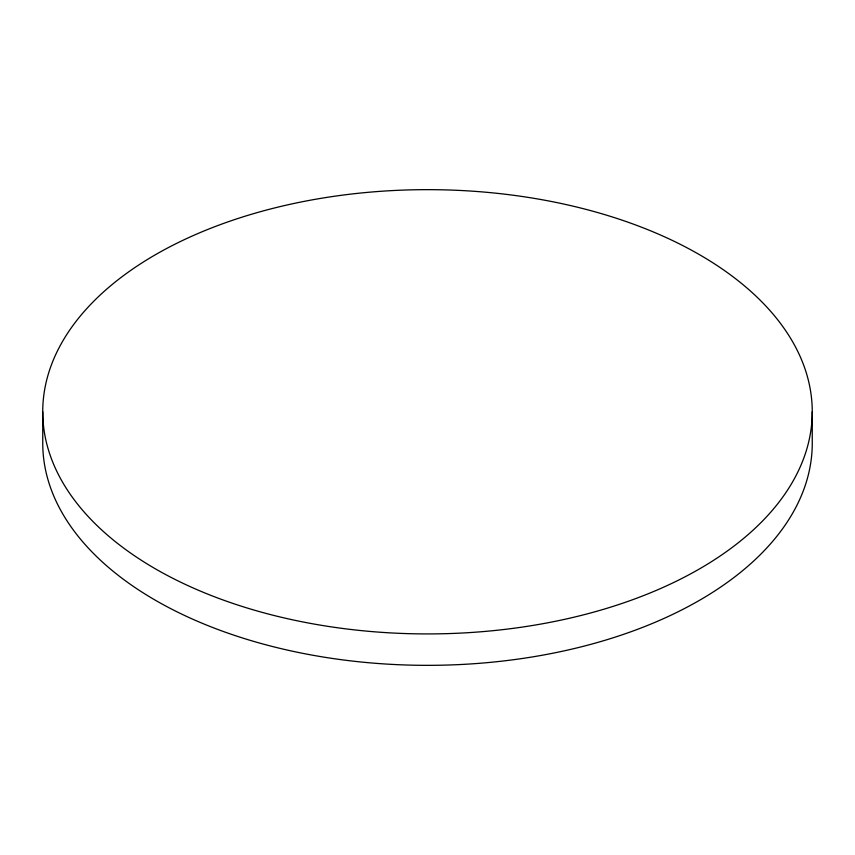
<?xml version="1.0" encoding="UTF-8"?>
<svg xmlns="http://www.w3.org/2000/svg" width="855" height="855" viewBox="0 0 855 855"><rect width="100%" height="100%" fill="white"/><g stroke="black" fill="none" stroke-linecap="round" stroke-linejoin="round"><path stroke-width="1.28" d="M812.25 411.789A384.75 222.129 0 0 1 235.125 604.164A384.75 222.129 0 0 1 235.125 219.414A384.75 222.129 0 0 1 812.25 411.789L812.25 443.211A384.75 222.129 0 0 1 427.5 665.34A384.75 222.129 0 0 1 42.75 443.211L42.75 411.789"/></g></svg>
